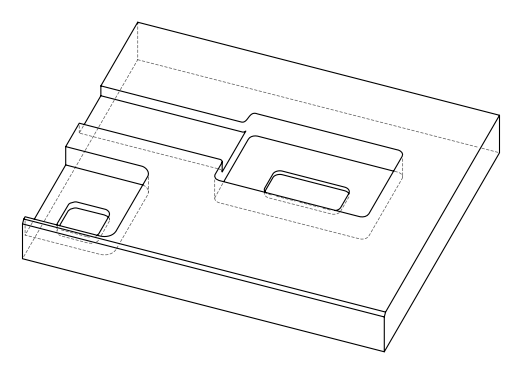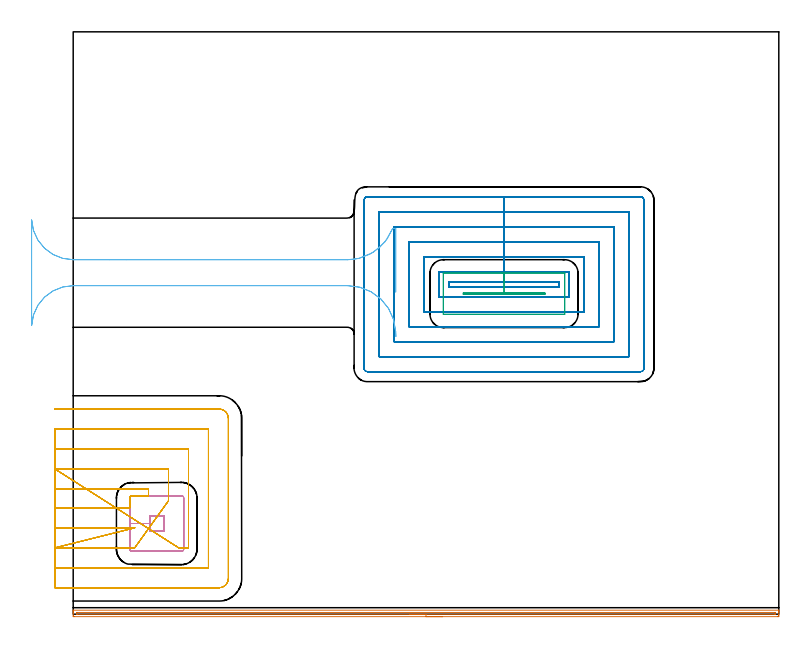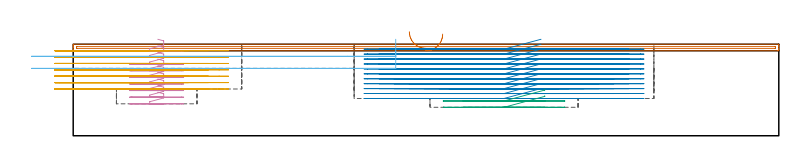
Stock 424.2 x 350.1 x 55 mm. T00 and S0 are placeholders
(PLAN: 6 operations, 3 tool changes, 91.6 min)
(1 AREA_MILL | FG_CHAMFER_SURFACE | UGT0205_001 | 6.95 min | 3226 mm3)
(2 MILL_RECTANGULAR_POCKET | POCKET_RECTANGULAR_STRAIGHT | NXT0201_011 | Follow Part, ap 3, ae 75% | 53.58 min | 686167 mm3)
(3 MILL_RECTANGULAR_POCKET_1 | POCKET_RECTANGULAR_STRAIGHT_1 | UGT0201_008 | Follow Part, ap 4, ae 75% | 1.45 min | 18970 mm3)
(4 MILL_RECTANGULAR_POCKET_2 | POCKET_RECTANGULAR_STRAIGHT_2 | UGT0201_008 | Follow Part, ap 4, ae 75% | 4.19 min | 82942 mm3)
(5 MILL_SLOT | SLOT_PARTIAL_RECTANGULAR | UGT0201_008 | Follow Part, ap 4, ae 75% | 22.81 min | 271809 mm3)
(6 MILL_RECTANGULAR_SLOT | SLOT_RECTANGULAR | UGT0201_020 | Follow Part, ap 12.5, ae 75% | 2.59 min | 160758 mm3)
(TOOL UGT0205_001 | Chamfer Mill 20 x 3 x 45 deg. | D20 FL50 Z2)
(TOOL NXT0201_011 | ENDMILL 12mm [2P460-1200-NA 1630] | D12 FL38 Z6)
(TOOL UGT0201_008 | End Mill 16 mm | D16 FL32 Z4)
(TOOL UGT0201_020 | End mill 50 mm | D50 FL50 Z4)
(OP 1 AREA_MILL)
G17 G21 G94 G90
T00 M6
G54
G17 G0 G90 X222.1 Y-1.5 S1061 M3
G43 Z65. H0
Z61.1
G94 G1 X222.062 Z60.228 F250.
X221.948 Z59.364
X221.759 Z58.512
X221.497 Z57.68
X221.163 Z56.874
X220.76 Z56.1
X220.292 Z55.364
X219.76 Z54.672
X219.171 Z54.029
X218.528 Z53.44
X217.836 Z52.908
X217.1 Z52.44
X216.326 Z52.037
X215.52 Z51.703
X214.688 Z51.441
X213.836 Z51.252
X212.972 Z51.138
X212.1 Z51.1
X0.629
X0.025 Y-1.493 Z51.103
X0.007 Y-1.491 Z51.105
X0. Y-0.889 Z51.706
Y0.532 Z53.129
Y0.896 Z53.492
Y1.625 Z54.225
Y1.902 Z54.501
X0.007 Y2.335 Z54.927
X0.01 Y2.397 Z54.988
X0.182 Y2.4 Z55.
X424.018
X424.19 Y2.397 Z54.988
X424.193 Y2.335 Z54.927
X424.2 Y1.902 Z54.501
Y1.625 Z54.224
Y0.896 Z53.492
Y-0.361 Z52.236
X424.197 Y-0.889 Z51.706
X424.193 Y-1.491 Z51.105
X424.175 Y-1.493 Z51.103
X423.571 Y-1.5 Z51.1
X212.1
Y-0.086 Z52.514
X2.328 Y-0.085 Z52.515
X2.149 Y-0.083 Z52.517
X2.031 Y-0.079 Z52.521
X2.008 Y-0.077 Z52.523
X2.005 Y-0.072 Z52.528
X2.002 Y-0.056 Z52.544
X2.001 Y0.004 Z52.604
X2. Y0.421 Z53.021
X2.002 Y0.896 Z53.496
X2.005 Y0.948 Z53.548
X2.009 Y0.972 Z53.572
X2.015 Y0.979 Z53.579
X2.06 Y0.981 Z53.581
X2.239 Y0.985 Z53.585
X2.328 Y0.986 Z53.586
X2.418
X421.872 Y0.985 Z53.585
X422.051 Y0.983 Z53.583
X422.169 Y0.979 Z53.579
X422.192 Y0.977 Z53.577
X422.195 Y0.972 Z53.572
X422.198 Y0.956 Z53.556
X422.199 Y0.896 Z53.496
X422.2 Y0.479 Z53.079
X422.198 Y0.004 Z52.604
X422.195 Y-0.048 Z52.552
X422.191 Y-0.072 Z52.528
X422.185 Y-0.079 Z52.521
X422.14 Y-0.081 Z52.519
X421.961 Y-0.085 Z52.515
X421.872 Y-0.086 Z52.514
X421.782
X212.1
X211.228 Z52.552
X210.364 Z52.666
X209.512 Z52.855
X208.68 Z53.117
X207.874 Z53.451
X207.1 Z53.854
X206.364 Z54.323
X205.672 Z54.854
X205.029 Z55.443
X204.44 Z56.086
X203.908 Z56.778
X203.44 Z57.514
X203.037 Z58.288
X202.703 Z59.094
X202.441 Z59.926
X202.252 Z60.778
X202.138 Z61.643
X202.1 Z62.514
G0 Z65.
M5
M2
(OP 2 MILL_RECTANGULAR_POCKET)
G17 G21 G94 G90
T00 M6
G54
G17 G0 G90 X281.257 Y199.9 S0 M3
G43 Z65. H1
Z58.
G94 G1 X259. Z52.036 F250.
X225.9 F500.
Y196.8
X292.1
Y199.9
X259.
Y205.9
X219.9
Y190.8
X298.1
Y205.9
X259.
Y214.9
X210.9
Y181.8
X307.1
Y214.9
X259.
Y223.9
X201.9
Y172.8
X316.1
Y223.9
X259.
Y232.9
X192.9
Y163.8
X325.1
Y232.9
X259.
Y241.9
X183.9
Y154.8
X334.1
Y241.9
X259.
Y250.9
X176.9
G3 X174.9 Y248.9 R2.
G1 Y147.8
G3 X176.9 Y145.8 R2.
G1 X341.1
G3 X343.1 Y147.8 R2.
G1 Y248.9
G3 X341.1 Y250.9 R2.
G1 X259.
X258.
G0 X281.257 Y199.9 Z55.036
G1 X259. Z49.073 F250.
X225.9 F500.
Y196.8
X292.1
Y199.9
X259.
Y205.9
X219.9
Y190.8
X298.1
Y205.9
X259.
Y214.9
X210.9
Y181.8
X307.1
Y214.9
X259.
Y223.9
X201.9
Y172.8
X316.1
Y223.9
X259.
Y232.9
X192.9
Y163.8
X325.1
Y232.9
X259.
Y241.9
X183.9
Y154.8
X334.1
Y241.9
X259.
Y250.9
X176.9
G3 X174.9 Y248.9 R2.
G1 Y147.8
G3 X176.9 Y145.8 R2.
G1 X341.1
G3 X343.1 Y147.8 R2.
G1 Y248.9
G3 X341.1 Y250.9 R2.
G1 X259.
X258.
G0 X281.257 Y199.9 Z52.073
G1 X259. Z46.109 F250.
X225.9 F500.
Y196.8
X292.1
Y199.9
X259.
Y205.9
X219.9
Y190.8
X298.1
Y205.9
X259.
Y214.9
X210.9
Y181.8
X307.1
Y214.9
X259.
Y223.9
X201.9
Y172.8
X316.1
Y223.9
X259.
Y232.9
X192.9
Y163.8
X325.1
Y232.9
X259.
Y241.9
X183.9
Y154.8
X334.1
Y241.9
X259.
Y250.9
X176.9
G3 X174.9 Y248.9 R2.
G1 Y147.8
G3 X176.9 Y145.8 R2.
G1 X341.1
G3 X343.1 Y147.8 R2.
G1 Y248.9
G3 X341.1 Y250.9 R2.
G1 X259.
X258.
G0 X281.257 Y199.9 Z49.109
G1 X259. Z43.145 F250.
X225.9 F500.
Y196.8
X292.1
Y199.9
X259.
Y205.9
X219.9
Y190.8
X298.1
Y205.9
X259.
Y214.9
X210.9
Y181.8
X307.1
Y214.9
X259.
Y223.9
X201.9
Y172.8
X316.1
Y223.9
X259.
Y232.9
X192.9
Y163.8
X325.1
Y232.9
X259.
Y241.9
X183.9
Y154.8
X334.1
Y241.9
X259.
Y250.9
X176.9
G3 X174.9 Y248.9 R2.
G1 Y147.8
G3 X176.9 Y145.8 R2.
G1 X341.1
G3 X343.1 Y147.8 R2.
G1 Y248.9
G3 X341.1 Y250.9 R2.
G1 X259.
X258.
G0 X281.257 Y199.9 Z46.145
G1 X259. Z40.182 F250.
X225.9 F500.
Y196.8
X292.1
Y199.9
X259.
Y205.9
X219.9
Y190.8
X298.1
Y205.9
X259.
Y214.9
X210.9
Y181.8
X307.1
Y214.9
X259.
Y223.9
X201.9
Y172.8
X316.1
Y223.9
X259.
Y232.9
X192.9
Y163.8
X325.1
Y232.9
X259.
Y241.9
X183.9
Y154.8
X334.1
Y241.9
X259.
Y250.9
X176.9
G3 X174.9 Y248.9 R2.
G1 Y147.8
G3 X176.9 Y145.8 R2.
G1 X341.1
G3 X343.1 Y147.8 R2.
G1 Y248.9
G3 X341.1 Y250.9 R2.
G1 X259.
X258.
G0 X281.257 Y199.9 Z43.182
G1 X259. Z37.218 F250.
X225.9 F500.
Y196.8
X292.1
Y199.9
X259.
Y205.9
X219.9
Y190.8
X298.1
Y205.9
X259.
Y214.9
X210.9
Y181.8
X307.1
Y214.9
X259.
Y223.9
X201.9
Y172.8
X316.1
Y223.9
X259.
Y232.9
X192.9
Y163.8
X325.1
Y232.9
X259.
Y241.9
X183.9
Y154.8
X334.1
Y241.9
X259.
Y250.9
X176.9
G3 X174.9 Y248.9 R2.
G1 Y147.8
G3 X176.9 Y145.8 R2.
G1 X341.1
G3 X343.1 Y147.8 R2.
G1 Y248.9
G3 X341.1 Y250.9 R2.
G1 X259.
X258.
G0 X281.257 Y199.9 Z40.218
G1 X259. Z34.255 F250.
X225.9 F500.
Y196.8
X292.1
Y199.9
X259.
Y205.9
X219.9
Y190.8
X298.1
Y205.9
X259.
Y214.9
X210.9
Y181.8
X307.1
Y214.9
X259.
Y223.9
X201.9
Y172.8
X316.1
Y223.9
X259.
Y232.9
X192.9
Y163.8
X325.1
Y232.9
X259.
Y241.9
X183.9
Y154.8
X334.1
Y241.9
X259.
Y250.9
X176.9
G3 X174.9 Y248.9 R2.
G1 Y147.8
G3 X176.9 Y145.8 R2.
G1 X341.1
G3 X343.1 Y147.8 R2.
G1 Y248.9
G3 X341.1 Y250.9 R2.
G1 X259.
X258.
G0 X281.257 Y199.9 Z37.255
G1 X259. Z31.291 F250.
X225.9 F500.
Y196.8
X292.1
Y199.9
X259.
Y205.9
X219.9
Y190.8
X298.1
Y205.9
X259.
Y214.9
X210.9
Y181.8
X307.1
Y214.9
X259.
Y223.9
X201.9
Y172.8
X316.1
Y223.9
X259.
Y232.9
X192.9
Y163.8
X325.1
Y232.9
X259.
Y241.9
X183.9
Y154.8
X334.1
Y241.9
X259.
Y250.9
X176.9
G3 X174.9 Y248.9 R2.
G1 Y147.8
G3 X176.9 Y145.8 R2.
G1 X341.1
G3 X343.1 Y147.8 R2.
G1 Y248.9
G3 X341.1 Y250.9 R2.
G1 X259.
X258.
G0 X281.257 Y199.9 Z34.291
G1 X259. Z28.327 F250.
X225.9 F500.
Y196.8
X292.1
Y199.9
X259.
Y205.9
X219.9
Y190.8
X298.1
Y205.9
X259.
Y214.9
X210.9
Y181.8
X307.1
Y214.9
X259.
Y223.9
X201.9
Y172.8
X316.1
Y223.9
X259.
Y232.9
X192.9
Y163.8
X325.1
Y232.9
X259.
Y241.9
X183.9
Y154.8
X334.1
Y241.9
X259.
Y250.9
X176.9
G3 X174.9 Y248.9 R2.
G1 Y147.8
G3 X176.9 Y145.8 R2.
G1 X341.1
G3 X343.1 Y147.8 R2.
G1 Y248.9
G3 X341.1 Y250.9 R2.
G1 X259.
X258.
G0 X281.257 Y199.9 Z31.327
G1 X259. Z25.364 F250.
X225.9 F500.
Y196.8
X292.1
Y199.9
X259.
Y205.9
X219.9
Y190.8
X298.1
Y205.9
X259.
Y214.9
X210.9
Y181.8
X307.1
Y214.9
X259.
Y223.9
X201.9
Y172.8
X316.1
Y223.9
X259.
Y232.9
X192.9
Y163.8
X325.1
Y232.9
X259.
Y241.9
X183.9
Y154.8
X334.1
Y241.9
X259.
Y250.9
X176.9
G3 X174.9 Y248.9 R2.
G1 Y147.8
G3 X176.9 Y145.8 R2.
G1 X341.1
G3 X343.1 Y147.8 R2.
G1 Y248.9
G3 X341.1 Y250.9 R2.
G1 X259.
X258.
G0 X281.257 Y199.9 Z28.364
G1 X259. Z22.4 F250.
X225.9 F500.
Y196.8
X292.1
Y199.9
X259.
Y205.9
X219.9
Y190.8
X298.1
Y205.9
X259.
Y214.9
X210.9
Y181.8
X307.1
Y214.9
X259.
Y223.9
X201.9
Y172.8
X316.1
Y223.9
X259.
Y232.9
X192.9
Y163.8
X325.1
Y232.9
X259.
Y241.9
X183.9
Y154.8
X334.1
Y241.9
X259.
Y250.9
X176.9
G3 X174.9 Y248.9 R2.
G1 Y147.8
G3 X176.9 Y145.8 R2.
G1 X341.1
G3 X343.1 Y147.8 R2.
G1 Y248.9
G3 X341.1 Y250.9 R2.
G1 X259.
X258.
G0 Z65.
M5
M2
(OP 3 MILL_RECTANGULAR_POCKET_1)
G17 G21 G94 G90
T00 M6
G54
G17 G0 G90 X283.459 Y192.3 S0 M3
G43 Z65. H0
Z27.68
G94 G1 X283.5 Z27.669 F250.
Y193.1 Z27.455
X259. Z20.89
X234.5 F500.
Y192.3
X283.5
Y193.1
X259.
Y205.1
X222.6
X222.545 Y205.095
X222.505 Y205.055
X222.5 Y205.
Y180.4
X222.505 Y180.345
X222.545 Y180.305
X222.6 Y180.3
X295.4
X295.455 Y180.305
X295.495 Y180.345
X295.5 Y180.4
Y205.
X295.495 Y205.055
X295.455 Y205.095
X295.4 Y205.1
X259.
X258.
G0 X283.459 Y192.3 Z23.89
G1 X283.5 Z23.879 F250.
Y193.1 Z23.665
X259. Z17.1
X234.5 F500.
Y192.3
X283.5
Y193.1
X259.
Y205.1
X222.6
X222.545 Y205.095
X222.505 Y205.055
X222.5 Y205.
Y180.4
X222.505 Y180.345
X222.545 Y180.305
X222.6 Y180.3
X295.4
X295.455 Y180.305
X295.495 Y180.345
X295.5 Y180.4
Y205.
X295.495 Y205.055
X295.455 Y205.095
X295.4 Y205.1
X259.
X258.
G0 Z65.
M5
M2
(OP 4 MILL_RECTANGULAR_POCKET_2)
G17 G21 G94 G90
T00 M6
G54
G17 G0 G90 X50.859 Y49.8 S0 M3
G43 Z65. H0
Z58.
G94 G1 X54.4 Z57.051 F250.
Y59.2 Z54.532
X46. Z52.281
Y54.5 Z51.022
Y49.8 F500.
X54.4
Y59.2
X46.
Y54.5
X34.
Y39.1
G3 X35.3 Y37.8 R1.3
G1 X65.1
G3 X66.4 Y39.1 R1.3
G1 Y69.9
G3 X65.1 Y71.2 R1.3
G1 X35.3
G3 X34. Y69.9 R1.3
G1 Y54.5
Y53.5
G0 X50.859 Y49.8 Z54.022
G1 X54.4 Z53.073 F250.
Y59.2 Z50.555
X46. Z48.304
Y54.5 Z47.044
Y49.8 F500.
X54.4
Y59.2
X46.
Y54.5
X34.
Y39.1
G3 X35.3 Y37.8 R1.3
G1 X65.1
G3 X66.4 Y39.1 R1.3
G1 Y69.9
G3 X65.1 Y71.2 R1.3
G1 X35.3
G3 X34. Y69.9 R1.3
G1 Y54.5
Y53.5
G0 X50.859 Y49.8 Z50.044
G1 X54.4 Z49.095 F250.
Y59.2 Z46.577
X46. Z44.326
Y54.5 Z43.067
Y49.8 F500.
X54.4
Y59.2
X46.
Y54.5
X34.
Y39.1
G3 X35.3 Y37.8 R1.3
G1 X65.1
G3 X66.4 Y39.1 R1.3
G1 Y69.9
G3 X65.1 Y71.2 R1.3
G1 X35.3
G3 X34. Y69.9 R1.3
G1 Y54.5
Y53.5
G0 X50.859 Y49.8 Z46.067
G1 X54.4 Z45.118 F250.
Y59.2 Z42.599
X46. Z40.348
Y54.5 Z39.089
Y49.8 F500.
X54.4
Y59.2
X46.
Y54.5
X34.
Y39.1
G3 X35.3 Y37.8 R1.3
G1 X65.1
G3 X66.4 Y39.1 R1.3
G1 Y69.9
G3 X65.1 Y71.2 R1.3
G1 X35.3
G3 X34. Y69.9 R1.3
G1 Y54.5
Y53.5
G0 X50.859 Y49.8 Z42.089
G1 X54.4 Z41.14 F250.
Y59.2 Z38.621
X46. Z36.37
Y54.5 Z35.111
Y49.8 F500.
X54.4
Y59.2
X46.
Y54.5
X34.
Y39.1
G3 X35.3 Y37.8 R1.3
G1 X65.1
G3 X66.4 Y39.1 R1.3
G1 Y69.9
G3 X65.1 Y71.2 R1.3
G1 X35.3
G3 X34. Y69.9 R1.3
G1 Y54.5
Y53.5
G0 X50.859 Y49.8 Z38.111
G1 X54.4 Z37.162 F250.
Y59.2 Z34.643
X46. Z32.393
Y54.5 Z31.133
Y49.8 F500.
X54.4
Y59.2
X46.
Y54.5
X34.
Y39.1
G3 X35.3 Y37.8 R1.3
G1 X65.1
G3 X66.4 Y39.1 R1.3
G1 Y69.9
G3 X65.1 Y71.2 R1.3
G1 X35.3
G3 X34. Y69.9 R1.3
G1 Y54.5
Y53.5
G0 X50.859 Y49.8 Z34.133
G1 X54.4 Z33.184 F250.
Y59.2 Z30.666
X46. Z28.415
Y54.5 Z27.156
Y49.8 F500.
X54.4
Y59.2
X46.
Y54.5
X34.
Y39.1
G3 X35.3 Y37.8 R1.3
G1 X65.1
G3 X66.4 Y39.1 R1.3
G1 Y69.9
G3 X65.1 Y71.2 R1.3
G1 X35.3
G3 X34. Y69.9 R1.3
G1 Y54.5
Y53.5
G0 X50.859 Y49.8 Z30.156
G1 X54.4 Z29.207 F250.
Y59.2 Z26.688
X46. Z24.437
Y54.5 Z23.178
Y49.8 F500.
X54.4
Y59.2
X46.
Y54.5
X34.
Y39.1
G3 X35.3 Y37.8 R1.3
G1 X65.1
G3 X66.4 Y39.1 R1.3
G1 Y69.9
G3 X65.1 Y71.2 R1.3
G1 X35.3
G3 X34. Y69.9 R1.3
G1 Y54.5
Y53.5
G0 X50.859 Y49.8 Z26.178
G1 X54.4 Z25.229 F250.
Y59.2 Z22.71
X46. Z20.459
Y54.5 Z19.2
Y49.8 F500.
X54.4
Y59.2
X46.
Y54.5
X34.
Y39.1
G3 X35.3 Y37.8 R1.3
G1 X65.1
G3 X66.4 Y39.1 R1.3
G1 Y69.9
G3 X65.1 Y71.2 R1.3
G1 X35.3
G3 X34. Y69.9 R1.3
G1 Y54.5
Y53.5
G0 Z65.
M5
M2
(OP 5 MILL_SLOT)
G17 G21 G94 G90
T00 M6
G54
G17 G0 G90 X-11. Y63.9 S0 M3
G43 Z65. H0
Z51.157
G94 G1 X-8. F250.
X34. F500.
X33.994 Y69.899
X34.012 Y70.042
X34.055 Y70.26
X34.092 Y70.391
X34.115 Y70.447
X34.297 Y70.716
G2 X34.585 Y70.979 R1.502
X34.934 Y71.144 R1.317
G1 X35.132 Y71.183
X35.301 Y71.206
X45.3 Y71.2
Y75.3
X-8.
X-11. F250.
Y51.9
X-8.
X34. F500.
X37. F250.
X-11. Y39.9 F500.
X-8. F250.
X33.996 F500.
X36.996 F250.
X57.3 Y68.2 F500.
Y71.2 F250.
Y87.3 F500.
X-8.
X-11. F250.
X63.404 Y39.9 F500.
X66.404 F250.
X69.3 F500.
Y99.3
X-8.
X-11. F250.
Y27.9
X-8.
X81.3 F500.
Y111.3
X-8.
X-11. F250.
Y15.9
X-8.
X87.7 F500.
G3 X93.3 Y21.5 R5.6
G1 Y117.7
G3 X87.7 Y123.3 R5.6
G1 X-8.
X-11. F250.
G0 Y63.9 Z47.314
G1 X-8.
X34. F500.
X33.994 Y69.899
X34.012 Y70.042
X34.055 Y70.26
X34.092 Y70.391
X34.116 Y70.448
X34.297 Y70.716
G2 X34.584 Y70.978 R1.501
X34.934 Y71.144 R1.317
G1 X35.132 Y71.183
X35.301 Y71.206
X45.3 Y71.2
Y75.3
X-8.
X-11. F250.
Y51.9
X-8.
X34. F500.
X37. F250.
X-11. Y39.9 F500.
X-8. F250.
X33.996 F500.
X36.996 F250.
X57.3 Y68.2 F500.
Y71.2 F250.
Y87.3 F500.
X-8.
X-11. F250.
X63.404 Y39.9 F500.
X66.404 F250.
X69.3 F500.
Y99.3
X-8.
X-11. F250.
Y27.9
X-8.
X81.3 F500.
Y111.3
X-8.
X-11. F250.
Y15.9
X-8.
X87.7 F500.
G3 X93.3 Y21.5 R5.6
G1 Y117.7
G3 X87.7 Y123.3 R5.6
G1 X-8.
X-11. F250.
G0 Y63.9 Z43.471
G1 X-8.
X34. F500.
X33.994 Y69.899
X34.055 Y70.259
X34.092 Y70.391
X34.115 Y70.447
G2 X34.299 Y70.718 R1.501
X34.81 Y71.108 R1.502
G1 X34.934 Y71.144
X35.132 Y71.183
X35.301 Y71.206
X45.3 Y71.2
Y75.3
X-8.
X-11. F250.
Y51.9
X-8.
X34. F500.
X37. F250.
X-11. Y39.9 F500.
X-8. F250.
X33.999 F500.
X36.999 F250.
X57.3 Y68.2 F500.
Y71.2 F250.
Y87.3 F500.
X-8.
X-11. F250.
X63.401 Y39.9 F500.
X66.401 F250.
X69.3 F500.
Y99.3
X-8.
X-11. F250.
Y27.9
X-8.
X81.3 F500.
Y111.3
X-8.
X-11. F250.
Y15.9
X-8.
X87.7 F500.
G3 X93.3 Y21.5 R5.6
G1 Y117.7
G3 X87.7 Y123.3 R5.6
G1 X-8.
X-11. F250.
G0 Y63.9 Z39.629
G1 X-8.
X34. F500.
X33.994 Y69.899
X34.055 Y70.259
X34.092 Y70.391
X34.115 Y70.447
G2 X34.314 Y70.736 R1.502
X34.81 Y71.108 R1.502
G1 X34.934 Y71.144
X35.132 Y71.183
X35.301 Y71.206
X45.3 Y71.2
Y75.3
X-8.
X-11. F250.
Y51.9
X-8.
X34. F500.
X37. F250.
X-11. Y39.9 F500.
X-8. F250.
X33.999 F500.
X36.999 F250.
X57.3 Y68.2 F500.
Y71.2 F250.
Y87.3 F500.
X-8.
X-11. F250.
X63.401 Y39.9 F500.
X66.401 F250.
X69.3 F500.
Y99.3
X-8.
X-11. F250.
Y27.9
X-8.
X81.3 F500.
Y111.3
X-8.
X-11. F250.
Y15.9
X-8.
X87.7 F500.
G3 X93.3 Y21.5 R5.6
G1 Y117.7
G3 X87.7 Y123.3 R5.6
G1 X-8.
X-11. F250.
G0 Y63.9 Z35.786
G1 X-8.
X34. F500.
X33.994 Y69.899
X34.055 Y70.259
X34.092 Y70.391
X34.115 Y70.447
G2 X34.301 Y70.721 R1.502
X34.81 Y71.108 R1.502
G1 X34.934 Y71.144
X35.132 Y71.183
X35.301 Y71.206
X45.3 Y71.2
Y75.3
X-8.
X-11. F250.
Y51.9
X-8.
X34. F500.
X37. F250.
X-11. Y39.9 F500.
X-8. F250.
X33.999 F500.
X36.999 F250.
X57.3 Y68.2 F500.
Y71.2 F250.
Y87.3 F500.
X-8.
X-11. F250.
X63.401 Y39.9 F500.
X66.401 F250.
X69.3 F500.
Y99.3
X-8.
X-11. F250.
Y27.9
X-8.
X81.3 F500.
Y111.3
X-8.
X-11. F250.
Y15.9
X-8.
X87.7 F500.
G3 X93.3 Y21.5 R5.6
G1 Y117.7
G3 X87.7 Y123.3 R5.6
G1 X-8.
X-11. F250.
G0 Y63.9 Z31.943
G1 X-8.
X34. F500.
X33.994 Y69.899
X34.055 Y70.259
X34.092 Y70.391
X34.115 Y70.446
G2 X34.285 Y70.702 R1.501
X34.81 Y71.108 R1.502
G1 X34.934 Y71.144
X35.132 Y71.183
X35.301 Y71.206
X45.3 Y71.2
Y75.3
X-8.
X-11. F250.
Y51.9
X-8.
X34. F500.
X37. F250.
X-11. Y39.9 F500.
X-8. F250.
X33.997 F500.
X36.997 F250.
X57.3 Y68.2 F500.
Y71.2 F250.
Y87.3 F500.
X-8.
X-11. F250.
X63.403 Y39.9 F500.
X66.403 F250.
X69.3 F500.
Y99.3
X-8.
X-11. F250.
Y27.9
X-8.
X81.3 F500.
Y111.3
X-8.
X-11. F250.
Y15.9
X-8.
X87.7 F500.
G3 X93.3 Y21.5 R5.6
G1 Y117.7
G3 X87.7 Y123.3 R5.6
G1 X-8.
X-11. F250.
G0 Y63.9 Z28.1
G1 X-8.
X34. F500.
X33.994 Y69.899
X34.055 Y70.259
X34.092 Y70.391
X34.115 Y70.446
X34.145 Y70.501
G2 X34.81 Y71.108 R1.509
G1 X35.132 Y71.183
X35.301 Y71.206
X45.3 Y71.2
Y75.3
X-8.
X-11. F250.
Y51.9
X-8.
X34. F500.
X37. F250.
X-11. Y39.9 F500.
X-8. F250.
X34. F500.
X37. F250.
X57.3 Y68.2 F500.
Y71.2 F250.
Y87.3 F500.
X-8.
X-11. F250.
X63.4 Y39.9 F500.
X66.4 F250.
X69.3 F500.
Y99.3
X-8.
X-11. F250.
Y27.9
X-8.
X81.3 F500.
Y111.3
X-8.
X-11. F250.
Y15.9
X-8.
X87.7 F500.
G3 X93.3 Y21.5 R5.6
G1 Y117.7
G3 X87.7 Y123.3 R5.6
G1 X-8.
X-11. F250.
G0 Z65.
M5
M2
(OP 6 MILL_RECTANGULAR_SLOT)
G17 G21 G94 G90
T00 M6
G54
G17 G0 G90 X193.9 Y193.647 S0 M3
G43 Z65. H0
Z58.
G94 G1 Y231.9 Z47.75 F250.
X192.078 F500.
G2 X165. Y213.1 R28.9
G1 X0.
G2 X-24.97 Y236.876 R25.
G1 X-25.
Y173.724
X-24.97
G2 X0. Y197.5 R25.
G1 X165.
G2 X193.87 Y169.917 R28.9
G1 X194.007 Y166.92 F250.
G0 X193.9 Y193.647 Z50.75
G1 Y231.9 Z40.5
X192.078 F500.
G2 X171.835 Y213.92 R28.9
X165. Y213.1 R28.9 F439.
G1 X31.901
X21.901 F489.
X0. F500.
G2 X-24.97 Y236.876 R25.
G1 X-25.
Y173.724
X-24.97
G2 X0. Y197.5 R25.
G1 X165.
G2 X193.87 Y169.917 R28.9
G1 X194.007 Y166.92 F250.
G0 Z65.
M5
M2
